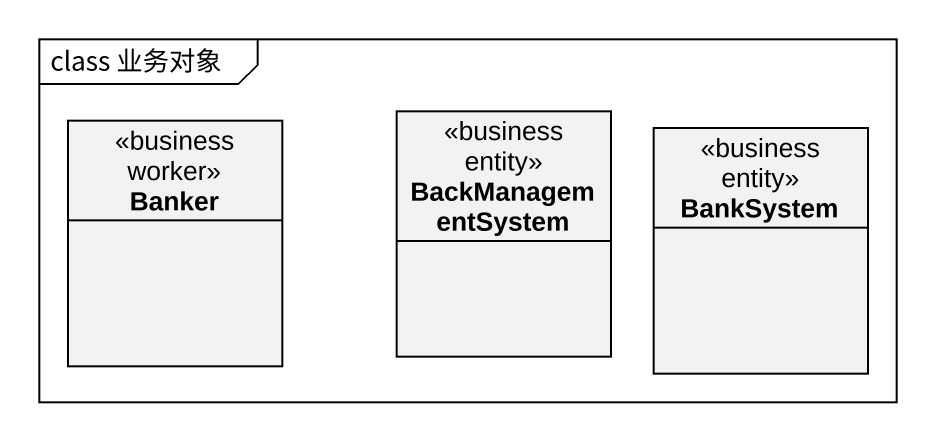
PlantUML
@startuml
mainframe class 业务对象
hide circle
hide empty members
class Banker <<business worker>>
class BackManagementSystem <<business entity>>
class BankSystem <<business entity>>
@enduml
